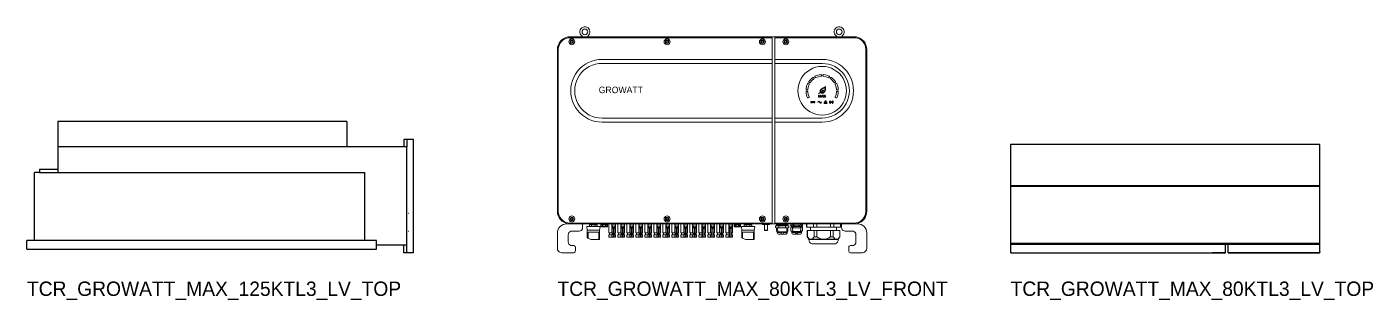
# Model space of a CAD drawing. Header units: millimetres. Extents: x 0 to 17945, y -132 to 1785.
# Drawn here: x 5449 to 9192, y -132 to 628 of the extents above; entities that cross this region are included whole.
import ezdxf

# ---------------------------------------------------------------- set-up
doc = ezdxf.new("R2010")
doc.units = ezdxf.units.MM

# ---------------------------------------------------------------- blocks, each defined once
blk = doc.blocks.new('TCR_GROWATT_MAX_125KTL3_LV_TOP')
at = {"color": 1}
for p, q in [((85.9, 365), (85.9, 232.1)), ((889, 365), (85.9, 365)), ((889, 365), (889, 295)), ((1056.1, 315), (1047.5, 315)), ((1047.5, 315), (1047.5, 295)), ((1056.1, 315), (1056.1, 295)), ((1075, 315), (1056.1, 315)), ((1075, 110), (1075, 315)), ((889, 295), (85.9, 295)), ((1047.5, 295), (889, 295)), ((1056.1, 295), (1047.5, 295)), ((1056.1, 21.9), (1056.1, 295)), ((35.2, 232.1), (35.2, 223.5)), ((35.2, 232.1), (85.9, 232.1)), ((85.9, 232.1), (85.9, 223.5)), ((85.9, 232.1), (86.4, 232.1)), ((21.3, 110), (21.3, 223.5)), ((35.2, 223.5), (21.3, 223.5)), ((35.2, 223.5), (85.9, 223.5)), ((85.9, 223.5), (939.5, 223.5)), ((939.5, 34.1), (939.5, 223.5)), ((21.7, 110), (21.3, 110)), ((21.3, 60), (21.3, 110)), ((1061.3, 110), (1061.7, 110)), ((1075, 60), (1075, 110)), ((21.3, 60), (21.7, 60)), ((21.3, 34.1), (21.3, 60)), ((1061.3, 60), (1061.7, 60)), ((1075, 0), (1075, 60)), ((0, 10), (0, 34.1)), ((21.3, 34.1), (0, 34.1)), ((939.5, 34.1), (21.3, 34.1)), ((971.7, 34.1), (939.5, 34.1)), ((971.2, 21.9), (971.7, 21.9)), ((971.7, 21.9), (971.7, 34.1)), ((971.7, 21.9), (1047.5, 21.9)), ((971.7, 13.4), (971.7, 21.9)), ((1047.5, 0), (1047.5, 21.9)), ((1047.5, 21.9), (1056.1, 21.9)), ((1056.1, 0), (1047.5, 0)), ((1056.1, 0), (1056.1, 21.9)), ((1075, 0), (1056.1, 0)), ((1057.1, 0), (1057.5, 0))]:
    blk.add_line(p, q, dxfattribs=at)
at = {"color": 1, "extrusion": (0, 0, -1)}
blk.add_lwpolyline([(0, 10), (-971.7, 10), (-971.7, 34.1)], dxfattribs=at)
blk = doc.blocks.new('TCR_GROWATT_MAX_80KTL3_LV_FRONT')
at = {"color": 1, "lineweight": 5}
for points in [[(35.1, 600.6), (28.9, 600.1), (23, 598.4), (17.5, 595.9), (12.5, 592.4), (8.3, 588), (4.7, 583), (2.1, 577.5), (0.6, 571.6), (0, 565.5)], [(825, 600.6), (35.1, 600.6)], [(85.1, 603), (87.6, 605.6), (89.5, 608.7), (90.4, 612.3), (90.4, 616), (89.5, 619.5), (87.6, 622.7), (85.1, 625.2), (81.9, 627.1), (78.4, 628), (74.7, 628), (71.2, 627.1), (68.1, 625.2), (65.4, 622.7), (63.6, 619.5), (62.7, 616), (62.7, 612.3), (63.6, 608.7), (65.4, 605.6), (68, 603)], [(69.5, 600.6), (68.1, 602.9)], [(85, 602.9), (83.6, 600.6)], [(792, 603), (794.6, 605.6), (796.4, 608.7), (797.4, 612.3), (797.4, 616), (796.4, 619.5), (794.6, 622.7), (792, 625.2), (788.9, 627.1), (785.3, 628), (781.6, 628), (778.2, 627.1), (775, 625.2), (772.4, 622.7), (770.5, 619.5), (769.6, 616), (769.6, 612.3), (770.5, 608.7), (772.4, 605.6), (775, 603)], [(776.4, 600.6), (775, 602.9)], [(791.9, 602.9), (790.6, 600.6)], [(860, 565.5), (859.5, 571.6), (857.9, 577.5), (855.3, 583), (851.8, 588), (847.5, 592.4), (842.5, 595.9), (837, 598.4), (831.1, 600.1), (825, 600.6)], [(0, 565.5), (0, 115.1)], [(35.1, 598.1), (29.3, 597.6), (23.9, 596.1), (18.7, 593.7), (14.2, 590.5), (10.2, 586.5), (6.9, 581.8), (4.5, 576.7), (3.1, 571.2), (2.5, 565.5)], [(2.5, 565.5), (2.5, 115.1)], [(597, 598.1), (35.1, 598.1)], [(38.6, 589.1), (37.2, 586.6)], [(37.2, 586.6), (38.6, 584.1)], [(41.5, 589.1), (38.6, 589.1)], [(38.6, 584.1), (41.5, 584.1)], [(42.9, 586.6), (41.5, 589.1)], [(41.5, 584.1), (42.9, 586.6)], [(303.5, 589.1), (302.1, 586.6)], [(302.1, 586.6), (303.5, 584.1)], [(306.5, 589.1), (303.5, 589.1)], [(303.5, 584.1), (306.5, 584.1)], [(307.9, 586.6), (306.5, 589.1)], [(306.5, 584.1), (307.9, 586.6)], [(568.6, 589.1), (567.2, 586.6)], [(567.2, 586.6), (568.6, 584.1)], [(571.4, 589.1), (568.6, 589.1)], [(568.6, 584.1), (571.4, 584.1)], [(572.9, 586.6), (571.4, 589.1)], [(571.4, 584.1), (572.9, 586.6)], [(597.5, 597.6), (597.4, 597.9), (597, 598.1)], [(597.5, 83.1), (597.5, 597.6)], [(605.1, 598.1), (604.6, 597.9), (604.5, 597.6)], [(604.5, 83.1), (604.5, 597.6)], [(825, 598.1), (605.1, 598.1)], [(633.6, 589.1), (632.2, 586.6)], [(632.2, 586.6), (633.6, 584.1)], [(636.4, 589.1), (633.6, 589.1)], [(633.6, 584.1), (636.4, 584.1)], [(637.9, 586.6), (636.4, 589.1)], [(636.4, 584.1), (637.9, 586.6)], [(857.6, 565.5), (857, 571.2), (855.5, 576.7), (853.2, 581.8), (849.9, 586.5), (845.9, 590.5), (841.3, 593.7), (836.2, 596.1), (830.7, 597.6), (825, 598.1)], [(857.6, 115.1), (857.6, 565.5)], [(860, 115.1), (860, 565.5)], [(124, 537.7), (114.2, 537.2), (104.6, 535.6), (95.3, 532.8), (86.2, 529), (77.6, 524.4), (69.7, 518.6), (62.4, 512.1), (55.8, 504.9), (50.2, 496.8), (45.4, 488.3), (41.8, 479.3), (39, 469.8), (37.4, 460.3), (36.9, 450.5), (37.4, 440.7), (39, 431), (41.8, 421.6), (45.4, 412.6), (50.2, 404), (55.8, 396.1), (62.4, 388.7), (69.7, 382.2), (77.6, 376.6), (86.2, 371.8), (95.3, 368), (104.6, 365.4), (114.2, 363.8), (124, 363.2)], [(124, 526.6), (114.8, 526), (105.9, 524.4), (97.1, 521.6), (88.6, 517.8), (80.8, 513.1), (73.6, 507.4), (67.1, 500.9), (61.4, 493.7), (56.7, 485.8), (52.9, 477.5), (50.1, 468.7), (48.5, 459.7), (48, 450.5), (48.5, 441.3), (50.1, 432.2), (52.9, 423.5), (56.7, 415.1), (61.4, 407.2), (67.1, 399.9), (73.6, 393.5), (80.8, 387.8), (88.6, 383), (97.1, 379.3), (105.9, 376.5), (114.8, 374.9), (124, 374.4)], [(124, 537.7), (597.5, 537.7)], [(124, 526.6), (597.5, 526.6)], [(736, 537.7), (604.5, 537.7)], [(604.5, 526.4), (736, 526.4)], [(736, 363.2), (745.8, 363.8), (755.5, 365.4), (764.8, 368), (773.8, 371.8), (782.4, 376.6), (790.4, 382.2), (797.6, 388.7), (804.2, 396.1), (809.9, 404), (814.6, 412.6), (818.3, 421.6), (821, 431), (822.7, 440.7), (823.2, 450.5), (822.7, 460.3), (821, 469.8), (818.3, 479.3), (814.6, 488.3), (809.9, 496.8), (804.2, 504.9), (797.6, 512.1), (790.4, 518.6), (782.4, 524.4), (773.8, 529), (764.8, 532.8), (755.5, 535.6), (745.8, 537.2), (736, 537.7)], [(736, 374.6), (745.2, 375.1), (754.1, 376.7), (762.9, 379.5), (771.2, 383.2), (779.1, 388), (786.3, 393.6), (792.7, 400.1), (798.5, 407.4), (803.1, 415.2), (806.9, 423.6), (809.7, 432.3), (811.3, 441.3), (811.8, 450.5), (811.3, 459.7), (809.7, 468.6), (806.9, 477.4), (803.1, 485.7), (798.5, 493.6), (792.7, 500.8), (786.3, 507.2), (779.1, 512.9), (771.2, 517.6), (762.9, 521.4), (754.1, 524.2), (745.2, 525.8), (736, 526.4)], [(699, 476.1), (701.4, 479.3), (704.2, 482.3), (707.3, 485), (710.4, 487.6)], [(710.4, 487.6), (707.3, 485), (704.2, 482.3), (701.4, 479.3), (699, 476.1)], [(712.6, 487.1), (711.6, 487.8), (710.4, 487.6)], [(713.5, 485.5), (712.6, 487.1)], [(716.7, 491.1), (715.9, 490.2), (716, 489)], [(716, 489), (716.9, 487.6)], [(732.4, 495.3), (728.4, 494.8), (724.4, 494), (720.5, 492.8), (716.7, 491.1)], [(716.9, 487.6), (717.8, 486.9), (718.9, 487)], [(732.6, 490.6), (725.6, 489.4), (718.9, 487)], [(734.1, 493.9), (733.5, 495), (732.4, 495.3)], [(732.6, 490.6), (733.6, 491), (734.1, 492.1)], [(734.1, 492.1), (734.1, 493.9)], [(739.7, 495.3), (738.5, 495), (738, 493.9)], [(738, 493.9), (738, 492.1)], [(738, 492.1), (738.4, 491), (739.4, 490.6)], [(753.1, 487), (746.4, 489.4), (739.4, 490.6)], [(745, 494.6), (739.7, 495.3)], [(750.3, 493.2), (745.1, 494.6)], [(755.4, 491.1), (750.4, 493.2)], [(753.1, 487), (754.2, 486.9), (755, 487.6)], [(755, 487.6), (756, 489)], [(756, 489), (756.1, 490.2), (755.4, 491.1)], [(759.4, 487.1), (758.5, 485.5)], [(761.6, 487.6), (760.3, 487.8), (759.4, 487.1)], [(761.6, 487.6), (764.8, 485), (767.8, 482.3), (770.5, 479.3), (773.1, 476.1)], [(773.1, 476.1), (770.5, 479.3), (767.8, 482.3), (764.8, 485), (761.6, 487.6)], [(695.3, 469.7), (693.8, 466), (692.6, 462.1), (691.7, 458.1), (691.2, 454)], [(695.3, 469.7), (693.8, 466), (692.6, 462.1), (691.7, 458.1), (691.2, 454)], [(691.2, 454), (691.6, 452.9), (692.7, 452.4)], [(692.7, 452.4), (694.4, 452.4)], [(694.4, 452.4), (695.4, 452.8), (695.9, 453.8)], [(697.5, 470.5), (696.3, 470.6), (695.3, 469.7)], [(699.6, 467.6), (697.2, 460.9), (695.9, 453.8)], [(699, 469.5), (697.5, 470.5)], [(699, 476.1), (698.8, 474.8), (699.5, 473.9)], [(699.6, 467.6), (699.7, 468.7), (699, 469.5)], [(699.5, 473.9), (700.9, 473)], [(700.9, 473), (702.1, 472.9), (703, 473.4)], [(713.1, 483.5), (707.6, 478.9), (703, 473.4)], [(713.1, 483.5), (713.7, 484.4), (713.5, 485.5)], [(730.4, 445.4), (730.2, 448.3), (730.6, 451.2), (732, 453.7), (734.1, 455.7), (736.6, 457.1), (739.3, 458.3), (741.9, 459.5), (744.3, 461.2)], [(744.1, 459.2), (735.4, 454.8), (733.4, 453.1), (732.2, 451.1), (731.6, 448.6), (731.7, 446.1)], [(731.7, 446.1), (735.3, 448.8), (738.3, 451.9)], [(732.9, 445.3), (735.6, 445.1), (738.2, 445.6), (740.5, 446.9), (742.2, 449), (743.3, 451.3), (743.9, 453.9), (744.1, 459.2)], [(739.5, 451.1), (736.5, 447.8), (732.9, 445.3)], [(745.6, 460.7), (745.5, 455.3), (745.1, 452.5), (744.2, 450), (742.9, 447.5), (741.1, 445.5), (738.6, 444.2), (736, 443.7)], [(738.3, 451.9), (738.7, 452.2), (739.4, 452.1), (739.6, 451.6), (739.5, 451.1)], [(744.3, 461.2), (745.4, 462.2)], [(745.4, 462.2), (745.6, 460.7)], [(758.5, 485.5), (758.4, 484.4), (759, 483.5)], [(769.1, 473.4), (766.9, 476.3), (764.4, 478.9), (761.9, 481.4), (759, 483.5)], [(759, 483.5), (761.9, 481.4), (764.4, 478.9), (766.9, 476.3), (769.1, 473.4)], [(769.1, 473.4), (769.9, 472.9), (771, 473)], [(771, 473), (772.6, 473.9)], [(773.1, 469.5), (772.4, 468.7), (772.5, 467.6)], [(776.1, 453.8), (774.9, 460.9), (772.5, 467.6)], [(772.6, 473.9), (773.3, 474.8), (773.1, 476.1)], [(774.6, 470.5), (773.1, 469.5)], [(776.6, 469.7), (775.7, 470.6), (774.6, 470.5)], [(776.1, 453.8), (776.6, 452.8), (777.6, 452.4)], [(780.8, 454), (780.3, 458.1), (779.5, 462.1), (778.3, 466), (776.6, 469.7)], [(780.8, 454), (780.3, 458.1), (779.5, 462.1), (778.3, 466), (776.6, 469.7)], [(777.6, 452.4), (779.4, 452.4)], [(779.4, 452.4), (780.5, 452.9), (780.8, 454)], [(692.7, 448.4), (691.6, 447.9), (691.2, 446.8)], [(695.3, 431.1), (693.8, 434.9), (692.6, 438.8), (691.7, 442.8), (691.2, 446.8)], [(691.2, 446.8), (691.7, 442.8), (692.6, 438.8), (693.8, 434.9), (695.3, 431.1)], [(694.4, 448.4), (692.7, 448.4)], [(695.9, 447.1), (695.4, 448), (694.4, 448.4)], [(695.3, 431.1), (696.3, 430.4), (697.5, 430.5)], [(695.9, 447.1), (697.2, 440), (699.6, 433.3)], [(697.5, 430.5), (699, 431.3)], [(699, 431.3), (699.7, 432.2), (699.6, 433.3)], [(704.4, 420.8), (704.4, 419.6)], [(704.4, 417.9), (704.4, 416.8)], [(715.7, 420.9), (704.6, 420.9)], [(704.6, 419.5), (715.7, 419.5)], [(707, 418.1), (704.6, 418.1)], [(704.6, 416.6), (707, 416.6)], [(707.2, 416.8), (707.2, 417.9)], [(708.8, 417.9), (708.8, 416.8)], [(711.3, 418.1), (709, 418.1)], [(709, 416.6), (711.3, 416.6)], [(711.5, 416.8), (711.5, 417.9)], [(713.2, 417.9), (713.2, 416.8)], [(715.7, 418.1), (713.4, 418.1)], [(713.4, 416.6), (715.7, 416.6)], [(715.9, 419.6), (715.9, 420.8)], [(715.9, 416.8), (715.9, 417.9)], [(723.7, 418.9), (724.9, 420.3), (725.6, 420.8), (726.4, 421.2), (727.3, 421), (728, 420.5), (729.3, 419.1)], [(724.3, 418.1), (724, 418), (723.7, 418.2), (723.7, 418.9)], [(728.9, 418.4), (727.9, 419.7), (727.3, 420.2), (726.5, 420.3), (725.2, 419.4), (724.3, 418.1)], [(727.2, 438.1), (726.3, 438.1)], [(726.3, 438.1), (726.3, 433.1)], [(726.3, 433.1), (726.9, 433.1)], [(727.4, 442.4), (726.8, 442.4), (726.4, 442.8), (726.4, 443.4), (726.8, 443.8)], [(726.9, 443.8), (730.4, 445.4)], [(726.9, 433.1), (726.9, 437.3)], [(726.9, 437.3), (729, 433.1)], [(729.4, 433.8), (727.2, 438.1)], [(731.2, 444.3), (727.4, 442.4)], [(729.6, 417.4), (728.9, 418.4)], [(729, 433.1), (729.7, 433.1)], [(729.3, 419.1), (730.2, 417.8), (730.7, 417.2), (731.5, 416.9), (732.2, 417.2), (732.8, 417.8), (733.6, 419.1)], [(731.4, 438.1), (729.4, 433.8)], [(734.3, 418.5), (733.4, 417.2), (732.2, 416.1), (731.4, 415.9), (730.7, 416.2), (729.6, 417.4)], [(729.7, 433.1), (731.7, 437.3)], [(736, 443.7), (733.5, 443.7), (731.2, 444.3)], [(732.3, 438.1), (731.4, 438.1)], [(731.7, 437.3), (731.6, 433.1)], [(731.6, 433.1), (732.3, 433.1)], [(732.3, 433.1), (732.3, 438.1)], [(735.9, 438.1), (733.2, 433.1)], [(733.2, 433.1), (734.1, 433.1)], [(733.6, 419.1), (734, 419.3), (734.3, 419.1), (734.3, 418.5)], [(734.1, 433.1), (734.7, 434.3)], [(734.7, 434.3), (737.7, 434.3)], [(735, 434.8), (736.2, 437.3)], [(737.4, 434.8), (735, 434.8)], [(736.6, 438.1), (735.9, 438.1)], [(736.2, 437.3), (737.4, 434.8)], [(739.2, 433.1), (736.6, 438.1)], [(737.7, 434.3), (738.3, 433.1)], [(738.3, 433.1), (739.2, 433.1)], [(742.2, 435.7), (739.7, 433.1)], [(739.7, 433.1), (740.6, 433.1)], [(741, 438.1), (740, 438.1)], [(740, 438.1), (742.2, 435.7)], [(740.6, 433.1), (742.7, 435.2)], [(742.7, 436.1), (741, 438.1)], [(743.5, 414.8), (742.6, 415), (741.9, 415.7), (741.6, 416.7), (741.9, 417.6)], [(744.1, 421.4), (741.9, 417.6)], [(742.6, 417.2), (744.9, 421)], [(742.6, 417.2), (742.6, 416.1), (743.5, 415.6)], [(744.4, 438.1), (742.7, 436.1)], [(742.7, 435.2), (744.8, 433.1)], [(743.1, 435.7), (745.4, 438.1)], [(745.8, 433.1), (743.1, 435.7)], [(743.5, 415.6), (747.9, 415.6)], [(743.5, 414.8), (747.9, 414.7)], [(744.1, 421.4), (744.6, 422), (745.3, 422.4), (746, 422.4), (746.7, 422.2)], [(745.4, 438.1), (744.4, 438.1)], [(744.8, 433.1), (745.8, 433.1)], [(746.6, 421), (745.7, 421.5), (745.2, 421.4), (744.9, 421)], [(745.7, 420.3), (745.4, 420.1), (745.2, 419.8)], [(745.2, 419.8), (745.2, 418.5)], [(745.5, 418.2), (745.2, 418.5)], [(745.2, 417.3), (745.2, 416.7)], [(745.5, 418.2), (746, 418.2)], [(746, 417.5), (745.5, 417.5)], [(745.5, 416.4), (746, 416.4)], [(746.3, 419.8), (746.1, 420.1), (745.8, 420.3)], [(746.3, 418.5), (746, 418.2)], [(746.3, 418.5), (746.3, 419.8)], [(746.3, 416.7), (746.3, 417.3)], [(746.6, 421), (748.8, 417.2)], [(746.7, 422.2), (747.3, 421.4)], [(749.5, 417.6), (747.3, 421.4)], [(749.5, 417.6), (749.9, 416.7), (749.5, 415.7), (748.8, 415), (747.9, 414.7)], [(747.9, 415.6), (748.4, 415.7)], [(748.4, 415.7), (748.9, 416.3), (748.8, 417.2)], [(757.5, 415.2), (756.6, 416.9), (756.3, 418.6), (756.6, 420.3), (757.5, 421.9)], [(758.1, 421.3), (757.4, 420), (757.2, 418.6), (757.4, 417.2), (758.1, 415.8)], [(758.1, 421.3), (758.2, 421.6), (758.1, 422), (757.8, 422.1), (757.5, 421.9)], [(757.5, 415.2), (757.8, 415.1), (758.1, 415.2), (758.2, 415.5), (758.1, 415.8)], [(759.1, 416.7), (758.7, 417.6), (758.5, 418.6), (758.7, 419.6), (759.1, 420.5)], [(759.1, 420.5), (759.8, 420.5), (759.8, 419.9)], [(759.8, 417.3), (759.8, 416.6), (759.1, 416.7)], [(759.8, 419.9), (759.4, 418.6), (759.8, 417.3)], [(761.2, 417.5), (760.5, 418), (760.4, 418.8), (760.9, 419.4), (761.6, 419.7)], [(761.2, 417.5), (761.6, 417.5)], [(761.6, 419.7), (762.3, 419.4), (762.7, 418.8), (762.5, 418), (761.9, 417.5)], [(761.6, 417.5), (761.9, 417.5)], [(763.2, 419.9), (763.3, 420.5), (763.9, 420.5)], [(763.2, 417.3), (763.7, 418.6), (763.2, 419.9)], [(763.9, 416.7), (763.3, 416.6), (763.2, 417.3)], [(763.9, 420.5), (764.4, 419.6), (764.6, 418.6), (764.4, 417.6), (763.9, 416.7)], [(765.6, 421.9), (765.3, 422.1), (765, 422), (764.8, 421.6), (764.9, 421.3)], [(764.9, 415.8), (764.8, 415.5), (765, 415.2), (765.3, 415.1), (765.6, 415.2)], [(764.9, 415.8), (765.6, 417.2), (765.8, 418.6), (765.6, 420), (764.9, 421.3)], [(765.6, 421.9), (766.5, 420.3), (766.8, 418.6), (766.5, 416.9), (765.6, 415.2)], [(772.5, 433.3), (772.4, 432.2), (773.1, 431.3)], [(772.5, 433.3), (774.9, 440), (776.1, 447.1)], [(773.1, 431.3), (774.6, 430.5)], [(774.6, 430.5), (775.7, 430.4), (776.6, 431.1)], [(777.6, 448.4), (776.6, 448), (776.1, 447.1)], [(780.8, 446.8), (780.3, 442.8), (779.5, 438.8), (778.3, 434.9), (776.6, 431.1)], [(776.6, 431.1), (778.3, 434.9), (779.5, 438.8), (780.3, 442.8), (780.8, 446.8)], [(779.4, 448.4), (777.6, 448.4)], [(780.8, 446.8), (780.5, 447.9), (779.4, 448.4)], [(124, 374.4), (597.5, 374.4)], [(604.5, 374.6), (736, 374.6)], [(124, 363.2), (597.5, 363.2)], [(604.5, 363.2), (736, 363.2)], [(0, 115.1), (0.6, 109), (2.1, 103.1), (4.7, 97.6), (8.3, 92.6), (12.5, 88.3), (17.5, 84.8), (23, 82.2), (28.9, 80.7), (35.1, 80.1)], [(2.5, 115.1), (3.1, 109.5), (4.5, 104), (6.9, 98.8), (10.2, 94.3), (14.2, 90.3), (18.7, 87), (23.9, 84.6), (29.3, 83.1), (35.1, 82.6)], [(825, 80.1), (831.1, 80.7), (837, 82.2), (842.5, 84.8), (847.5, 88.3), (851.8, 92.6), (855.3, 97.6), (857.9, 103.1), (859.5, 109), (860, 115.1)], [(825, 82.6), (830.7, 83.1), (836.2, 84.6), (841.3, 87), (845.9, 90.3), (849.9, 94.3), (853.2, 98.8), (855.5, 104), (857, 109.5), (857.6, 115.1)], [(25.1, 80.1), (20.2, 79.7), (15.5, 78.3), (11.1, 75.9), (7.3, 72.8), (4.3, 69), (1.9, 64.7), (0.5, 60), (0, 55.1)], [(835, 80.1), (25.1, 80.1)], [(35.1, 82.6), (597, 82.6)], [(38.6, 96.6), (37.2, 94.2)], [(37.2, 94.2), (38.6, 91.6)], [(41.5, 96.6), (38.6, 96.6)], [(38.6, 91.6), (41.5, 91.6)], [(42.9, 94.2), (41.5, 96.6)], [(41.5, 91.6), (42.9, 94.2)], [(70, 70.1), (70, 80.1)], [(89.5, 72.9), (89.5, 78.1)], [(89.5, 78.1), (110.6, 78.1)], [(92, 80.1), (92, 78.1)], [(94.8, 80.1), (94.8, 78.1)], [(94.8, 72.9), (94.8, 78.1)], [(105.3, 72.9), (105.3, 78.1)], [(105.4, 80.1), (105.4, 78.1)], [(108, 80.1), (108, 78.1)], [(110.6, 72.9), (110.6, 78.1)], [(121.1, 73.2), (121.1, 80.1)], [(121.6, 78.2), (121.6, 74.1)], [(125, 78.2), (121.6, 78.2)], [(122, 78.2), (122, 74.1)], [(125, 74.1), (125, 78.2)], [(125.5, 73.2), (125.5, 80.1)], [(126.6, 78.2), (126.6, 74.1)], [(133.6, 78.2), (126.6, 78.2)], [(133.6, 74.1), (133.6, 78.2)], [(134.5, 73.2), (134.5, 80.1)], [(135, 78.2), (135, 74.1)], [(138.6, 78.2), (135, 78.2)], [(138.1, 74.1), (138.1, 78.2)], [(138.6, 74.1), (138.6, 78.2)], [(139, 73.2), (139, 80.1)], [(143.2, 80.1), (143.2, 79.1)], [(143.3, 78.8), (143.2, 79.1)], [(143.3, 79.1), (143.3, 55)], [(151, 79.1), (151, 55)], [(161.9, 79.1), (151, 79.1)], [(151, 79.1), (153, 73.8)], [(159.8, 73.8), (160.3, 75)], [(160.3, 75.1), (161.9, 79.1)], [(161.8, 78.8), (161.8, 55)], [(161.9, 80.1), (161.9, 79.1)], [(168.1, 80.1), (168.1, 79.1)], [(168.2, 78.8), (168.1, 79.1)], [(168.2, 79.1), (168.2, 55)], [(176.1, 79.1), (176.1, 55)], [(187, 79.1), (176.1, 79.1)], [(176.1, 79.1), (178, 73.8)], [(184.8, 73.8), (185.3, 75)], [(185.3, 75.1), (187, 79.1)], [(186.8, 78.8), (186.8, 55)], [(187, 80.1), (187, 79.1)], [(193.1, 80.1), (193.1, 79.1)], [(193.3, 78.8), (193.1, 79.1)], [(193.3, 79.1), (193.3, 55)], [(201, 79.1), (201, 55)], [(211.9, 79.1), (201, 79.1)], [(201, 79.1), (203, 73.8)], [(209.8, 73.8), (210.3, 75)], [(210.3, 75.1), (211.9, 79.1)], [(211.8, 78.8), (211.8, 55)], [(211.9, 80.1), (211.9, 79.1)], [(218.2, 80.1), (218.2, 79.1)], [(218.3, 78.8), (218.2, 79.1)], [(218.3, 79.1), (218.3, 55)], [(226, 79.1), (226, 55)], [(236.9, 79.1), (226, 79.1)], [(226, 79.1), (228, 73.8)], [(234.8, 73.8), (235.3, 75)], [(235.3, 75.1), (236.9, 79.1)], [(236.8, 78.8), (236.8, 55)], [(236.9, 80.1), (236.9, 79.1)], [(243.1, 80.1), (243.1, 79.1)], [(243.2, 78.8), (243.1, 79.1)], [(243.2, 79.1), (243.2, 55)], [(251.1, 79.1), (251.1, 55)], [(262, 79.1), (251.1, 79.1)], [(251.1, 79.1), (253, 73.8)], [(259.8, 73.8), (260.3, 75)], [(260.3, 75.1), (262, 79.1)], [(261.8, 78.8), (261.8, 55)], [(262, 80.1), (262, 79.1)], [(268.1, 80.1), (268.1, 79.1)], [(268.3, 78.8), (268.1, 79.1)], [(268.3, 79.1), (268.3, 55)], [(276, 79.1), (276, 55)], [(286.9, 79.1), (276, 79.1)], [(276, 79.1), (278.1, 73.8)], [(284.8, 73.8), (285.3, 75)], [(285.3, 75.1), (286.9, 79.1)], [(286.8, 78.8), (286.8, 55)], [(286.9, 80.1), (286.9, 79.1)], [(293.2, 80.1), (293.2, 79.1)], [(293.3, 78.8), (293.2, 79.1)], [(293.3, 79.1), (293.3, 55)], [(301, 79.1), (301, 55)], [(311.9, 79.1), (301, 79.1)], [(301, 79.1), (303, 73.8)], [(303.5, 96.6), (302.1, 94.2)], [(302.1, 94.2), (303.5, 91.6)], [(306.5, 96.6), (303.5, 96.6)], [(303.5, 91.6), (306.5, 91.6)], [(307.9, 94.2), (306.5, 96.6)], [(306.5, 91.6), (307.9, 94.2)], [(309.8, 73.8), (310.3, 75)], [(310.3, 75.1), (311.9, 79.1)], [(311.8, 78.8), (311.8, 55)], [(311.9, 80.1), (311.9, 79.1)], [(318.1, 80.1), (318.1, 79.1)], [(318.2, 78.8), (318.1, 79.1)], [(318.2, 79.1), (318.2, 55)], [(337, 79.1), (326.1, 79.1)], [(326.1, 79.1), (326.1, 55)], [(326.1, 79.1), (328, 73.8)], [(334.8, 73.8), (335.3, 75)], [(335.3, 75.1), (337, 79.1)], [(336.8, 78.8), (336.8, 55)], [(337, 80.1), (337, 79.1)], [(343.1, 80.1), (343.1, 79.1)], [(343.3, 78.8), (343.1, 79.1)], [(343.3, 79.1), (343.3, 55)], [(361.9, 79.1), (351, 79.1)], [(351, 79.1), (351, 55)], [(351, 79.1), (353.1, 73.8)], [(359.8, 73.8), (360.3, 75)], [(360.3, 75.1), (361.9, 79.1)], [(361.8, 78.8), (361.8, 55)], [(361.9, 80.1), (361.9, 79.1)], [(368.1, 80.1), (368.1, 79.1)], [(368.3, 78.8), (368.1, 79.1)], [(368.3, 79.1), (368.3, 55)], [(386.9, 79.1), (376, 79.1)], [(376, 79.1), (376, 55)], [(376, 79.1), (378, 73.8)], [(384.8, 73.8), (385.3, 75)], [(385.3, 75.1), (386.9, 79.1)], [(386.8, 78.8), (386.8, 55)], [(386.9, 80.1), (386.9, 79.1)], [(393.1, 80.1), (393.1, 79.1)], [(393.2, 78.8), (393.1, 79.1)], [(393.2, 79.1), (393.2, 55)], [(412, 79.1), (401.1, 79.1)], [(401.1, 79.1), (401.1, 55)], [(401.1, 79.1), (403, 73.8)], [(409.8, 73.8), (410.3, 75)], [(410.3, 75.1), (412, 79.1)], [(411.8, 78.8), (411.8, 55)], [(412, 80.1), (412, 79.1)], [(418.1, 80.1), (418.1, 79.1)], [(418.3, 78.8), (418.1, 79.1)], [(418.3, 79.1), (418.3, 55)], [(436.9, 79.1), (426, 79.1)], [(426, 79.1), (426, 55)], [(426, 79.1), (428.1, 73.8)], [(434.8, 73.8), (435.3, 75)], [(435.3, 75.1), (436.9, 79.1)], [(436.8, 78.8), (436.8, 55)], [(436.9, 80.1), (436.9, 79.1)], [(443.1, 80.1), (443.1, 79.1)], [(443.2, 78.8), (443.1, 79.1)], [(443.2, 79.1), (443.2, 55)], [(461.9, 79.1), (451, 79.1)], [(451, 79.1), (451, 55)], [(451, 79.1), (453, 73.8)], [(459.9, 73.8), (460.3, 75)], [(460.4, 75.1), (461.9, 79.1)], [(461.8, 78.8), (461.8, 55)], [(461.9, 80.1), (461.9, 79.1)], [(468.1, 80.1), (468.1, 79.1)], [(468.2, 78.8), (468.1, 79.1)], [(468.2, 79.1), (468.2, 55)], [(487, 79.1), (476.1, 79.1)], [(476.1, 79.1), (476.1, 55)], [(476.1, 79.1), (478, 73.8)], [(484.8, 73.8), (485.3, 75)], [(485.3, 75.1), (487, 79.1)], [(486.8, 78.8), (486.8, 55)], [(487, 80.1), (487, 79.1)], [(491, 73.2), (491, 80.1)], [(495, 78.2), (491.5, 78.2)], [(491.5, 78.2), (491.5, 74.1)], [(492, 78.2), (492, 74.1)], [(495, 74.1), (495, 78.2)], [(495.5, 73.2), (495.5, 80.1)], [(503.6, 78.2), (496.5, 78.2)], [(496.5, 78.2), (496.5, 74.1)], [(503.6, 74.1), (503.6, 78.2)], [(504.5, 73.2), (504.5, 80.1)], [(508.6, 78.2), (505, 78.2)], [(505, 78.2), (505, 74.1)], [(508.1, 74.1), (508.1, 78.2)], [(508.6, 74.1), (508.6, 78.2)], [(509.1, 73.2), (509.1, 80.1)], [(519.5, 72.9), (519.5, 78.1)], [(519.5, 78.1), (540.6, 78.1)], [(522, 80.1), (522, 78.1)], [(524.8, 80.1), (524.8, 78.1)], [(524.8, 72.9), (524.8, 78.1)], [(535.3, 72.9), (535.3, 78.1)], [(535.4, 80.1), (535.4, 78.1)], [(538, 80.1), (538, 78.1)], [(540.6, 72.9), (540.6, 78.1)], [(568.6, 96.6), (567.2, 94.2)], [(567.2, 94.2), (568.6, 91.6)], [(571.4, 96.6), (568.6, 96.6)], [(568.6, 91.6), (571.4, 91.6)], [(570, 80.1), (570, 78.2)], [(590, 78.2), (570, 78.2)], [(572.9, 94.2), (571.4, 96.6)], [(571.4, 91.6), (572.9, 94.2)], [(576, 78.2), (576, 63.1)], [(580, 78.2), (580, 80.1)], [(584.1, 78.2), (584.1, 63.1)], [(590, 80.1), (590, 78.2)], [(597, 82.6), (597.4, 82.7), (597.5, 83.1)], [(597, 82.6), (597, 80.1)], [(604.5, 83.1), (604.6, 82.7), (605.1, 82.6)], [(605.1, 82.6), (825, 82.6)], [(605.1, 82.6), (605.1, 80.1)], [(609.1, 75.3), (606.7, 74.5)], [(611.3, 75.3), (608.9, 75.1), (606.7, 74.5)], [(609, 75.3), (609, 80.1)], [(640.8, 75.3), (609.1, 75.3)], [(609.2, 75.3), (609.2, 80.1)], [(615.9, 74.5), (613.6, 75.1), (611.3, 75.3)], [(612.2, 80.1), (612.2, 77.3)], [(612.2, 77.3), (637.9, 77.3)], [(612.5, 75.4), (637.6, 75.4)], [(625, 75.3), (620.4, 75.1), (615.9, 74.5)], [(625, 80.1), (625, 77.3)], [(634.2, 74.5), (629.6, 75.1), (625, 75.3)], [(633.6, 96.6), (632.2, 94.2)], [(632.2, 94.2), (633.6, 91.6)], [(636.4, 96.6), (633.6, 96.6)], [(633.6, 91.6), (636.4, 91.6)], [(638.8, 75.3), (636.4, 75.1), (634.2, 74.5)], [(637.9, 94.2), (636.4, 96.6)], [(636.4, 91.6), (637.9, 94.2)], [(637.9, 80.1), (637.9, 77.3)], [(643.3, 74.5), (641, 75.1), (638.8, 75.3)], [(640.8, 75.3), (640.8, 80.1)], [(640.8, 75.3), (643.3, 74.5)], [(641, 75.3), (641, 80.1)], [(649, 74.1), (649, 80.1)], [(649.3, 74.1), (649.3, 80.1)], [(650.4, 77.2), (679.6, 77.2)], [(650.4, 74.9), (650.4, 77.2)], [(652, 73.3), (650.4, 74.9)], [(650.4, 74.9), (652.6, 73.3)], [(654.9, 77.2), (654.9, 80.1)], [(655.5, 73.3), (657.7, 74.9)], [(656.1, 80.1), (656.1, 77.2)], [(657.7, 74.9), (657.7, 77.2)], [(657.7, 74.9), (659.9, 73.9), (662.2, 73.3)], [(667.8, 73.3), (670.2, 73.9), (672.3, 74.9)], [(672.3, 74.9), (672.3, 77.2)], [(672.3, 74.9), (674.6, 73.3)], [(675.4, 80.1), (675.4, 77.2)], [(677.4, 73.3), (679.6, 74.9)], [(678, 73.3), (679.6, 74.9)], [(679.6, 74.9), (679.6, 77.2)], [(680.8, 74.1), (680.8, 80.1)], [(681, 74.1), (681, 80.1)], [(692.8, 71.5), (692.8, 80.1)], [(693.1, 80.1), (693.1, 71.5)], [(711.9, 80.1), (711.9, 71.5)], [(721.1, 80.1), (721.1, 71.5)], [(758.9, 80.1), (758.9, 71.5)], [(768.1, 80.1), (768.1, 71.5)], [(786.9, 80.1), (786.9, 71.5)], [(787.2, 71.5), (787.2, 80.1)], [(790, 80.1), (790, 70.1)], [(860, 55.1), (859.5, 60), (858.1, 64.7), (855.8, 69), (852.7, 72.8), (848.9, 75.9), (844.6, 78.3), (839.9, 79.7), (835, 80.1)], [(0, 55.1), (0, 12)], [(40, 60.1), (37, 59.6), (34.1, 58.2), (32, 55.9), (30.6, 53.2), (30.1, 50.1)], [(30.1, 30.1), (30.1, 50.1)], [(60, 60.1), (40, 60.1)], [(60, 60.1), (63.1, 60.6), (65.9, 62.1), (68.2, 64.2), (69.6, 67), (70, 70.1)], [(82.1, 72.9), (81.7, 72.7), (81.6, 72.2)], [(82.7, 63.3), (81.6, 72.2)], [(118, 72.9), (82.1, 72.9)], [(82.7, 63.3), (82.8, 41.6)], [(82.7, 63.3), (82.9, 63), (83.2, 62.8)], [(82.8, 41.6), (83.3, 41.3)], [(116.9, 62.8), (83.2, 62.8)], [(83.3, 41.3), (84.5, 40.8)], [(85, 40.8), (84.5, 40.8)], [(85, 40.8), (85, 57.3)], [(85, 40.8), (92.9, 36.8)], [(114.9, 57.3), (85.1, 57.3)], [(115, 57.3), (115, 36.8)], [(116.9, 62.8), (117.2, 63), (117.4, 63.3)], [(117.3, 36.8), (117.4, 63.3)], [(117.4, 63.3), (118.5, 72.2)], [(118.5, 72.2), (118.3, 72.7), (118, 72.9)], [(121.1, 73.2), (122.1, 72.1)], [(122.4, 72.1), (121.1, 73.2)], [(121.6, 74.1), (125, 74.1)], [(138.1, 72.1), (122.1, 72.1)], [(125.5, 73.2), (124.2, 72.1)], [(128.2, 72.1), (125.5, 73.2)], [(126.6, 74.1), (133.6, 74.1)], [(134.5, 73.2), (131.9, 72.1)], [(135.9, 72.1), (134.5, 73.2)], [(135, 74.1), (138.6, 74.1)], [(139, 73.2), (137.7, 72.1)], [(139, 73.2), (138.1, 72.1)], [(152.5, 55), (143.3, 55)], [(143.3, 50), (143.3, 43.2)], [(152.5, 50), (143.3, 50)], [(161.8, 43.2), (143.3, 43.2)], [(144.8, 55), (144.8, 50)], [(151, 50), (151, 43.2)], [(152.5, 55), (152.5, 50)], [(153, 70.2), (153, 73.8)], [(159.8, 73.8), (153, 73.8)], [(159.8, 70.2), (153, 70.2)], [(153, 70.2), (154.7, 67.9)], [(154.7, 67.9), (154.7, 43.2)], [(154.7, 67.9), (158.1, 67.9)], [(158.1, 67.9), (159.8, 70.2)], [(158.1, 67.9), (158.1, 43.2)], [(159.8, 70.2), (159.8, 73.8)], [(160.3, 50), (160.3, 55)], [(161.8, 55), (160.3, 55)], [(161.8, 50), (160.3, 50)], [(161.8, 50), (161.8, 43.2)], [(177.5, 55), (168.2, 55)], [(168.2, 50), (168.2, 43.2)], [(177.5, 50), (168.2, 50)], [(186.8, 43.2), (168.2, 43.2)], [(169.8, 55), (169.8, 50)], [(176.1, 50), (176.1, 43.2)], [(177.5, 55), (177.5, 50)], [(178, 70.2), (178, 73.8)], [(184.8, 73.8), (178, 73.8)], [(184.8, 70.2), (178, 70.2)], [(178, 70.2), (179.7, 67.9)], [(179.7, 67.9), (179.7, 43.2)], [(179.7, 67.9), (183.1, 67.9)], [(183.1, 67.9), (184.8, 70.2)], [(183.1, 67.9), (183.1, 43.2)], [(184.8, 70.2), (184.8, 73.8)], [(185.3, 50), (185.3, 55)], [(186.8, 55), (185.3, 55)], [(186.8, 50), (185.3, 50)], [(186.8, 50), (186.8, 43.2)], [(193.3, 55), (202.6, 55)], [(193.3, 50), (193.3, 43.2)], [(193.3, 50), (202.6, 50)], [(193.3, 43.2), (211.8, 43.2)], [(194.7, 55), (194.7, 50)], [(201, 50), (201, 43.2)], [(202.6, 55), (202.6, 50)], [(203, 70.2), (203, 73.8)], [(209.8, 73.8), (203, 73.8)], [(209.8, 70.2), (203, 70.2)], [(203, 70.2), (204.7, 67.9)], [(204.7, 67.9), (204.7, 43.2)], [(204.7, 67.9), (208.1, 67.9)], [(208.1, 67.9), (209.8, 70.2)], [(208.1, 67.9), (208.1, 43.2)], [(209.8, 70.2), (209.8, 73.8)], [(210.3, 50), (210.3, 55)], [(211.8, 55), (210.3, 55)], [(211.8, 50), (210.3, 50)], [(211.8, 50), (211.8, 43.2)], [(218.3, 55), (227.5, 55)], [(218.3, 50), (218.3, 43.2)], [(218.3, 50), (227.5, 50)], [(218.3, 43.2), (236.8, 43.2)], [(219.8, 55), (219.8, 50)], [(226, 50), (226, 43.2)], [(227.5, 55), (227.5, 50)], [(228, 70.2), (228, 73.8)], [(234.8, 73.8), (228, 73.8)], [(234.8, 70.2), (228, 70.2)], [(228, 70.2), (229.7, 67.9)], [(229.7, 67.9), (229.7, 43.2)], [(229.7, 67.9), (233.1, 67.9)], [(233.1, 67.9), (234.8, 70.2)], [(233.1, 67.9), (233.1, 43.2)], [(234.8, 70.2), (234.8, 73.8)], [(235.3, 50), (235.3, 55)], [(236.8, 55), (235.3, 55)], [(236.8, 50), (235.3, 50)], [(236.8, 50), (236.8, 43.2)], [(243.2, 55), (252.5, 55)], [(243.2, 50), (243.2, 43.2)], [(243.2, 50), (252.5, 50)], [(243.2, 43.2), (261.8, 43.2)], [(244.8, 55), (244.8, 50)], [(251.1, 50), (251.1, 43.2)], [(252.5, 55), (252.5, 50)], [(253, 70.2), (253, 73.8)], [(259.8, 73.8), (253, 73.8)], [(259.8, 70.2), (253, 70.2)], [(253, 70.2), (254.7, 67.9)], [(254.7, 67.9), (254.7, 43.2)], [(254.7, 67.9), (258.1, 67.9)], [(258.1, 67.9), (259.8, 70.2)], [(258.1, 67.9), (258.1, 43.2)], [(259.8, 70.2), (259.8, 73.8)], [(260.3, 50), (260.3, 55)], [(261.8, 55), (260.3, 55)], [(261.8, 50), (260.3, 50)], [(261.8, 50), (261.8, 43.2)], [(268.3, 55), (277.6, 55)], [(268.3, 50), (268.3, 43.2)], [(268.3, 50), (277.6, 50)], [(268.3, 43.2), (286.8, 43.2)], [(269.7, 55), (269.7, 50)], [(276, 50), (276, 43.2)], [(277.6, 55), (277.6, 50)], [(278.1, 70.2), (278.1, 73.8)], [(284.8, 73.8), (278.1, 73.8)], [(284.8, 70.2), (278.1, 70.2)], [(278.1, 70.2), (279.7, 67.9)], [(279.7, 67.9), (279.7, 43.2)], [(279.7, 67.9), (283.1, 67.9)], [(283.1, 67.9), (284.8, 70.2)], [(283.1, 67.9), (283.1, 43.2)], [(284.8, 70.2), (284.8, 73.8)], [(285.3, 50), (285.3, 55)], [(286.8, 55), (285.3, 55)], [(286.8, 50), (285.3, 50)], [(286.8, 50), (286.8, 43.2)], [(293.3, 55), (302.5, 55)], [(293.3, 50), (293.3, 43.2)], [(293.3, 50), (302.5, 50)], [(293.3, 43.2), (311.8, 43.2)], [(294.8, 55), (294.8, 50)], [(301, 50), (301, 43.2)], [(302.5, 55), (302.5, 50)], [(309.8, 73.8), (303, 73.8)], [(303, 70.2), (303, 73.8)], [(309.8, 70.2), (303, 70.2)], [(303, 70.2), (304.8, 67.9)], [(304.8, 67.9), (308.1, 67.9)], [(304.8, 67.9), (304.8, 43.2)], [(308.1, 67.9), (309.8, 70.2)], [(308.1, 67.9), (308.1, 43.2)], [(309.8, 70.2), (309.8, 73.8)], [(311.8, 55), (310.3, 55)], [(310.3, 50), (310.3, 55)], [(311.8, 50), (310.3, 50)], [(311.8, 50), (311.8, 43.2)], [(318.2, 55), (327.5, 55)], [(318.2, 50), (327.5, 50)], [(318.2, 50), (318.2, 43.2)], [(318.2, 43.2), (336.8, 43.2)], [(319.7, 55), (319.7, 50)], [(326.1, 50), (326.1, 43.2)], [(327.5, 55), (327.5, 50)], [(334.8, 73.8), (328, 73.8)], [(328, 70.2), (328, 73.8)], [(334.8, 70.2), (328, 70.2)], [(328, 70.2), (329.7, 67.9)], [(329.7, 67.9), (333.1, 67.9)], [(329.7, 67.9), (329.7, 43.2)], [(333.1, 67.9), (334.8, 70.2)], [(333.1, 67.9), (333.1, 43.2)], [(334.8, 70.2), (334.8, 73.8)], [(336.8, 55), (335.3, 55)], [(335.3, 50), (335.3, 55)], [(336.8, 50), (335.3, 50)], [(336.8, 50), (336.8, 43.2)], [(343.3, 55), (352.6, 55)], [(343.3, 50), (352.6, 50)], [(343.3, 50), (343.3, 43.2)], [(343.3, 43.2), (361.8, 43.2)], [(344.7, 55), (344.7, 50)], [(351, 50), (351, 43.2)], [(352.6, 55), (352.6, 50)], [(359.8, 73.8), (353.1, 73.8)], [(353.1, 70.2), (353.1, 73.8)], [(359.8, 70.2), (353.1, 70.2)], [(353.1, 70.2), (354.7, 67.9)], [(354.7, 67.9), (358.1, 67.9)], [(354.7, 67.9), (354.7, 43.2)], [(358.1, 67.9), (359.8, 70.2)], [(358.1, 67.9), (358.1, 43.2)], [(359.8, 70.2), (359.8, 73.8)], [(361.8, 55), (360.3, 55)], [(360.3, 50), (360.3, 55)], [(361.8, 50), (360.3, 50)], [(361.8, 50), (361.8, 43.2)], [(368.3, 55), (377.5, 55)], [(368.3, 50), (377.5, 50)], [(368.3, 50), (368.3, 43.2)], [(368.3, 43.2), (386.8, 43.2)], [(369.8, 55), (369.8, 50)], [(376, 50), (376, 43.2)], [(377.5, 55), (377.5, 50)], [(384.8, 73.8), (378, 73.8)], [(378, 70.2), (378, 73.8)], [(384.8, 70.2), (378, 70.2)], [(378, 70.2), (379.8, 67.9)], [(379.8, 67.9), (383.1, 67.9)], [(379.8, 67.9), (379.8, 43.2)], [(383.1, 67.9), (384.8, 70.2)], [(383.1, 67.9), (383.1, 43.2)], [(384.8, 70.2), (384.8, 73.8)], [(386.8, 55), (385.3, 55)], [(385.3, 50), (385.3, 55)], [(386.8, 50), (385.3, 50)], [(386.8, 50), (386.8, 43.2)], [(393.2, 55), (402.5, 55)], [(393.2, 50), (402.5, 50)], [(393.2, 50), (393.2, 43.2)], [(393.2, 43.2), (411.8, 43.2)], [(394.7, 55), (394.7, 50)], [(401.1, 50), (401.1, 43.2)], [(402.5, 55), (402.5, 50)], [(409.8, 73.8), (403, 73.8)], [(403, 70.2), (403, 73.8)], [(409.8, 70.2), (403, 70.2)], [(403, 70.2), (404.7, 67.9)], [(404.7, 67.9), (408.1, 67.9)], [(404.7, 67.9), (404.7, 43.2)], [(408.1, 67.9), (409.8, 70.2)], [(408.1, 67.9), (408.1, 43.2)], [(409.8, 70.2), (409.8, 73.8)], [(411.8, 55), (410.3, 55)], [(410.3, 50), (410.3, 55)], [(411.8, 50), (410.3, 50)], [(411.8, 50), (411.8, 43.2)], [(418.3, 55), (427.6, 55)], [(418.3, 50), (427.6, 50)], [(418.3, 50), (418.3, 43.2)], [(418.3, 43.2), (436.8, 43.2)], [(419.7, 55), (419.7, 50)], [(426, 50), (426, 43.2)], [(427.6, 55), (427.6, 50)], [(434.8, 73.8), (428.1, 73.8)], [(428.1, 70.2), (428.1, 73.8)], [(434.8, 70.2), (428.1, 70.2)], [(428.1, 70.2), (429.7, 67.9)], [(429.7, 67.9), (433.1, 67.9)], [(429.7, 67.9), (429.7, 43.2)], [(433.1, 67.9), (434.8, 70.2)], [(433.1, 67.9), (433.1, 43.2)], [(434.8, 70.2), (434.8, 73.8)], [(436.8, 55), (435.3, 55)], [(435.3, 50), (435.3, 55)], [(436.8, 50), (435.3, 50)], [(436.8, 50), (436.8, 43.2)], [(443.2, 55), (452.5, 55)], [(443.2, 50), (452.5, 50)], [(443.2, 50), (443.2, 43.2)], [(443.2, 43.2), (461.8, 43.2)], [(444.8, 55), (444.8, 50)], [(451, 50), (451, 43.2)], [(452.5, 55), (452.5, 50)], [(459.9, 73.8), (453, 73.8)], [(453, 70.2), (453, 73.8)], [(459.9, 70.2), (453, 70.2)], [(453, 70.2), (454.8, 67.9)], [(454.8, 67.9), (458.1, 67.9)], [(454.8, 67.9), (454.8, 43.2)], [(458.1, 67.9), (459.9, 70.2)], [(458.1, 67.9), (458.1, 43.2)], [(459.9, 70.2), (459.9, 73.8)], [(461.8, 55), (460.3, 55)], [(460.3, 50), (460.3, 55)], [(461.8, 50), (460.3, 50)], [(461.8, 50), (461.8, 43.2)], [(468.2, 55), (477.5, 55)], [(468.2, 50), (477.5, 50)], [(468.2, 50), (468.2, 43.2)], [(468.2, 43.2), (486.8, 43.2)], [(469.7, 55), (469.7, 50)], [(476.1, 50), (476.1, 43.2)], [(477.5, 55), (477.5, 50)], [(484.8, 73.8), (478, 73.8)], [(478, 70.2), (478, 73.8)], [(484.8, 70.2), (478, 70.2)], [(478, 70.2), (479.7, 67.9)], [(479.7, 67.9), (483.1, 67.9)], [(479.7, 67.9), (479.7, 43.2)], [(483.1, 67.9), (484.8, 70.2)], [(483.1, 67.9), (483.1, 43.2)], [(484.8, 70.2), (484.8, 73.8)], [(486.8, 55), (485.3, 55)], [(485.3, 50), (485.3, 55)], [(486.8, 50), (485.3, 50)], [(486.8, 50), (486.8, 43.2)], [(491, 73.2), (492.1, 72.1)], [(492.4, 72.1), (491, 73.2)], [(491.5, 74.1), (495, 74.1)], [(492.1, 72.1), (508.1, 72.1)], [(495.5, 73.2), (494.2, 72.1)], [(498.2, 72.1), (495.5, 73.2)], [(496.5, 74.1), (503.6, 74.1)], [(504.5, 73.2), (501.8, 72.1)], [(505.9, 72.1), (504.5, 73.2)], [(505, 74.1), (508.6, 74.1)], [(509.1, 73.2), (507.6, 72.1)], [(509.1, 73.2), (508.1, 72.1)], [(512.1, 72.9), (511.7, 72.7), (511.6, 72.2)], [(512.7, 63.3), (511.6, 72.2)], [(548, 72.9), (512.1, 72.9)], [(512.7, 63.3), (512.7, 41.6)], [(512.7, 63.3), (512.8, 63), (513.2, 62.8)], [(512.7, 41.6), (513.3, 41.3)], [(546.9, 62.8), (513.2, 62.8)], [(513.3, 41.3), (514.5, 40.8)], [(515, 40.8), (514.5, 40.8)], [(515, 40.8), (515, 57.3)], [(515, 40.8), (522.9, 36.8)], [(544.9, 57.3), (515.1, 57.3)], [(545, 57.3), (545, 36.8)], [(546.9, 62.8), (547.2, 63), (547.3, 63.3)], [(547.3, 63.3), (548.4, 72.2)], [(547.3, 36.8), (547.3, 63.3)], [(548.4, 72.2), (548.3, 72.7), (548, 72.9)], [(584.1, 63.1), (576, 63.1)], [(577, 62.1), (576, 63.1)], [(583, 62.1), (577, 62.1)], [(583, 62.1), (584.1, 63.1)], [(606.7, 70.1), (606.7, 74.5)], [(609.1, 69.3), (606.7, 70.1)], [(606.7, 70.1), (608.9, 69.5), (611.3, 69.3)], [(609, 61.4), (609, 69.4)], [(609, 61.4), (609, 69.3)], [(609, 61.4), (611.3, 59.2)], [(609, 61.4), (610.7, 60.3), (612.5, 59.9)], [(609.1, 69.3), (640.8, 69.3)], [(611.3, 69.3), (612.2, 69.4)], [(611.3, 59.2), (612.6, 59.2)], [(611.3, 59.2), (611.3, 56.8)], [(611.3, 56.8), (622, 56.8)], [(611.3, 56.8), (611.7, 54.7), (612.8, 53.1), (614.4, 52), (616.4, 51.6)], [(612.2, 69.4), (615.9, 70.1)], [(612.2, 69.3), (612.6, 58.1)], [(612.6, 58.1), (637.5, 58.1)], [(612.6, 58.1), (612.9, 57.6), (613.4, 57.3)], [(613.4, 57.3), (636.6, 57.3)], [(615.9, 70.1), (615.9, 74.5)], [(615.9, 70.1), (620.4, 69.5), (625, 69.3)], [(616.4, 51.6), (622.2, 51.6)], [(622, 57.3), (622, 52.1)], [(622, 52.1), (628, 52.1)], [(622, 52.1), (622.3, 51.6), (622.8, 51.3)], [(627.2, 51.3), (622.8, 51.3)], [(625, 69.3), (629.6, 69.5), (634.2, 70.1)], [(627.2, 51.3), (627.8, 51.6), (628, 52.1)], [(627.9, 51.6), (633.7, 51.6)], [(628, 57.3), (628, 52.1)], [(628, 56.8), (638.8, 56.8)], [(633.7, 51.6), (635.6, 52), (637.3, 53.1), (638.4, 54.7), (638.8, 56.8)], [(634.2, 70.1), (634.2, 74.5)], [(634.2, 70.1), (637.9, 69.4)], [(636.6, 57.3), (637.2, 57.6), (637.5, 58.1)], [(637.9, 69.3), (637.5, 58.1)], [(637.5, 59.9), (639.4, 60.3), (640.9, 61.4)], [(637.5, 59.2), (638.8, 59.2)], [(637.9, 69.4), (638.8, 69.3)], [(638.8, 69.3), (641, 69.5), (643.3, 70.1)], [(641, 61.4), (638.8, 59.2)], [(638.8, 59.2), (638.8, 56.8)], [(640.8, 69.3), (643.3, 70.1)], [(640.9, 61.4), (640.9, 69.3)], [(641, 61.4), (641, 69.4)], [(643.3, 70.1), (643.3, 74.5)], [(649, 74.1), (651.1, 74.1)], [(649, 71.2), (656.1, 71.2)], [(649, 61.4), (649, 71.2)], [(649, 61.4), (651.3, 59.2)], [(649.1, 61.4), (649.1, 71.2)], [(649.1, 61.4), (650.2, 60.6), (651.4, 60.1), (652.7, 59.9), (654.1, 60.3)], [(651.3, 59.2), (654.2, 59.2)], [(651.3, 59.2), (651.3, 56.8)], [(651.3, 56.8), (662.4, 56.8)], [(651.3, 56.8), (651.6, 54.7), (652.7, 53.1), (654.4, 52), (656.3, 51.6)], [(652, 73.3), (678, 73.3)], [(653.4, 73.3), (653.4, 71.2)], [(676.3, 69.2), (653.8, 69.2)], [(653.8, 69.2), (654.1, 59.3)], [(654.1, 59.3), (676, 59.3)], [(654.1, 59.3), (654.3, 58.8), (654.8, 58.6)], [(654.8, 58.6), (675.3, 58.6)], [(655.8, 69.2), (655.8, 71.2)], [(656.1, 73.3), (656.1, 69.2)], [(656.3, 51.6), (673.7, 51.6)], [(662.4, 58.6), (662.4, 54.1)], [(662.4, 54.1), (667.6, 54.1)], [(662.4, 54.1), (662.6, 53.6), (663, 53.4)], [(666.9, 53.4), (663, 53.4)], [(666.9, 53.4), (667.4, 53.6), (667.6, 54.1)], [(667.6, 58.6), (667.6, 54.1)], [(667.6, 56.8), (678.7, 56.8)], [(673.7, 51.6), (675.7, 52), (677.3, 53.1), (678.4, 54.7), (678.7, 56.8)], [(675.3, 58.6), (675.7, 58.8), (676, 59.3)], [(675.4, 73.3), (675.4, 69.2)], [(675.4, 71.2), (681, 71.2)], [(675.9, 59.2), (678.7, 59.2)], [(676.3, 69.2), (676, 59.3)], [(676, 60.3), (677.3, 59.9), (678.6, 60.1), (679.8, 60.6), (681, 61.4)], [(676.7, 73.3), (676.7, 71.2)], [(681, 61.4), (678.7, 59.2)], [(678.7, 59.2), (678.7, 56.8)], [(681, 74.1), (678.9, 74.1)], [(681, 61.4), (681, 71.2)], [(681, 61.4), (681, 71.2)], [(692.8, 71.5), (787.2, 71.5)], [(785.3, 61.5), (694.7, 61.5)], [(694.7, 61.5), (694.7, 44.6)], [(694.7, 44.6), (698.9, 37.5)], [(694.9, 61.5), (694.9, 44.6)], [(704.4, 37.5), (702.9, 37.7), (701.4, 38.2), (698.9, 39.9), (696.8, 42.2), (694.9, 44.6)], [(781.1, 37.5), (698.9, 37.5)], [(699, 37.5), (699, 36.5)], [(703.9, 71.5), (703.9, 61.5)], [(713.8, 44.6), (711.9, 42.2), (709.8, 39.9), (707.4, 38.2), (705.9, 37.7), (704.4, 37.5)], [(713.8, 61.5), (713.8, 44.6)], [(721.1, 44.6), (713.8, 44.6)], [(721.1, 61.5), (721.1, 44.6)], [(740, 37.5), (735, 38), (730.1, 39.5), (725.5, 41.8), (721.1, 44.6)], [(758.8, 44.6), (754.5, 41.8), (750, 39.5), (745.1, 38), (740, 37.5)], [(758.8, 61.5), (758.8, 44.6)], [(766.3, 44.6), (758.8, 44.6)], [(766.3, 61.5), (766.3, 44.6)], [(775.6, 37.5), (774.1, 37.7), (772.7, 38.2), (770.1, 39.9), (768.1, 42.2), (766.3, 44.6)], [(785.1, 44.6), (783.2, 42.2), (781.1, 39.9), (778.6, 38.2), (777.2, 37.7), (775.6, 37.5)], [(776.1, 71.5), (776.1, 61.5)], [(781, 37.5), (781, 36.5)], [(785.3, 44.6), (781.1, 37.5)], [(785.1, 61.5), (785.1, 44.6)], [(785.3, 61.5), (785.3, 44.6)], [(790, 70.1), (790.5, 67), (791.9, 64.2), (794.2, 62.1), (796.9, 60.6), (800, 60.1)], [(800, 60.1), (820.1, 60.1)], [(830, 50.1), (829.5, 53.2), (828.1, 55.9), (825.9, 58.2), (823.1, 59.6), (820.1, 60.1)], [(830, 30.1), (830, 50.1)], [(860, 12), (860, 55.1)], [(0, 12), (0.6, 8.4), (2.3, 5), (5, 2.3), (8.4, 0.6), (12, 0)], [(45, 0), (12, 0)], [(30.1, 30.1), (30.6, 27), (32, 24.2), (34.1, 22), (37, 20.6), (40, 20.1)], [(45, 20.1), (40, 20.1)], [(50, 15.1), (49.6, 17), (48.6, 18.6), (47, 19.7), (45, 20.1)], [(45, 0), (47, 0.4), (48.6, 1.5), (49.6, 3.2), (50, 5.1)], [(50, 5.1), (50, 15.1)], [(117.3, 36.8), (92.9, 36.8)], [(547.3, 36.8), (522.9, 36.8)], [(781, 36.5), (699, 36.5)], [(699, 36.5), (699.6, 32.8), (701.3, 29.5), (704, 26.8), (707.3, 25.1), (711, 24.5)], [(769, 24.5), (711, 24.5)], [(769, 24.5), (772.7, 25.1), (776, 26.8), (778.7, 29.5), (780.4, 32.8), (781, 36.5)], [(815, 20.1), (813.1, 19.7), (811.5, 18.6), (810.4, 17), (810, 15.1)], [(810, 5.1), (810, 15.1)], [(810, 5.1), (810.4, 3.2), (811.5, 1.5), (813.1, 0.4), (815, 0)], [(815, 20.1), (820.1, 20.1)], [(815, 0), (848, 0)], [(820.1, 20.1), (823.1, 20.6), (825.9, 22), (828.1, 24.2), (829.5, 27), (830, 30.1)], [(848, 0), (851.7, 0.6), (855.1, 2.3), (857.8, 5), (859.4, 8.4), (860, 12)]]:
    blk.add_lwpolyline(points, dxfattribs=at)
for points in [[(84.6, 614.1), (84, 617.2), (82.2, 619.7), (79.6, 621.5), (76.5, 622.1), (73.5, 621.5), (70.9, 619.7), (69.2, 617.2), (68.6, 614.1), (69.2, 611.1), (70.9, 608.4), (73.5, 606.7), (76.5, 606.1), (79.6, 606.7), (82.2, 608.4), (84, 611.1)], [(791.5, 614.1), (790.9, 617.2), (789.2, 619.7), (786.5, 621.5), (783.5, 622.1), (780.4, 621.5), (777.9, 619.7), (776.1, 617.2), (775.5, 614.1), (776.1, 611.1), (777.9, 608.4), (780.4, 606.7), (783.5, 606.1), (786.5, 606.7), (789.2, 608.4), (790.9, 611.1)], [(48.3, 586.6), (47.9, 589.2), (46.7, 591.4), (44.8, 593.2), (42.6, 594.5), (40, 594.9), (37.5, 594.5), (35.2, 593.2), (33.3, 591.4), (32.2, 589.2), (31.8, 586.6), (32.2, 584.1), (33.3, 581.7), (35.2, 579.9), (37.5, 578.8), (40, 578.4), (42.6, 578.8), (44.8, 579.9), (46.7, 581.7), (47.9, 584.1)], [(44.8, 586.6), (44.1, 589), (42.4, 590.7), (40, 591.3), (37.7, 590.7), (36, 589), (35.3, 586.6), (36, 584.2), (37.7, 582.4), (40, 581.8), (42.4, 582.4), (44.1, 584.2)], [(313.2, 586.6), (312.9, 589.2), (311.7, 591.4), (309.9, 593.2), (307.6, 594.5), (305.1, 594.9), (302.5, 594.5), (300.2, 593.2), (298.4, 591.4), (297.2, 589.2), (296.8, 586.6), (297.2, 584.1), (298.4, 581.7), (300.2, 579.9), (302.5, 578.8), (305.1, 578.4), (307.6, 578.8), (309.9, 579.9), (311.7, 581.7), (312.9, 584.1)], [(309.8, 586.6), (309.2, 589), (307.4, 590.7), (305.1, 591.3), (302.6, 590.7), (300.9, 589), (300.3, 586.6), (300.9, 584.2), (302.6, 582.4), (305.1, 581.8), (307.4, 582.4), (309.2, 584.2)], [(578.3, 586.6), (577.8, 589.2), (576.7, 591.4), (574.9, 593.2), (572.6, 594.5), (570, 594.9), (567.5, 594.5), (565.2, 593.2), (563.4, 591.4), (562.2, 589.2), (561.7, 586.6), (562.2, 584.1), (563.4, 581.7), (565.2, 579.9), (567.5, 578.8), (570, 578.4), (572.6, 578.8), (574.9, 579.9), (576.7, 581.7), (577.8, 584.1)], [(574.8, 586.6), (574.2, 589), (572.3, 590.7), (570, 591.3), (567.7, 590.7), (565.9, 589), (565.3, 586.6), (565.9, 584.2), (567.7, 582.4), (570, 581.8), (572.3, 582.4), (574.2, 584.2)], [(643.3, 586.6), (642.9, 589.2), (641.7, 591.4), (639.9, 593.2), (637.6, 594.5), (635, 594.9), (632.5, 594.5), (630.1, 593.2), (628.4, 591.4), (627.2, 589.2), (626.8, 586.6), (627.2, 584.1), (628.4, 581.7), (630.1, 579.9), (632.5, 578.8), (635, 578.4), (637.6, 578.8), (639.9, 579.9), (641.7, 581.7), (642.9, 584.1)], [(639.8, 586.6), (639.1, 589), (637.4, 590.7), (635, 591.3), (632.7, 590.7), (630.9, 589), (630.2, 586.6), (630.9, 584.2), (632.7, 582.4), (635, 581.8), (637.4, 582.4), (639.1, 584.2)], [(803.5, 450.5), (803, 459.2), (801.3, 468), (798.5, 476.4), (794.5, 484.3), (789.6, 491.6), (783.8, 498.3), (777.2, 504.1), (769.8, 509), (761.9, 512.9), (753.5, 515.8), (744.9, 517.5), (736, 518), (727.2, 517.5), (718.6, 515.8), (710.1, 512.9), (702.3, 509), (694.9, 504.1), (688.2, 498.3), (682.4, 491.6), (677.5, 484.3), (673.6, 476.4), (670.8, 468), (669, 459.2), (668.4, 450.5), (669, 441.6), (670.8, 433), (673.6, 424.6), (677.5, 416.7), (682.4, 409.3), (688.2, 402.7), (694.9, 396.8), (702.3, 391.9), (710.1, 388), (718.6, 385.2), (727.2, 383.4), (736, 382.8), (744.9, 383.4), (753.5, 385.2), (761.9, 388), (769.8, 391.9), (777.2, 396.8), (783.8, 402.7), (789.6, 409.3), (794.5, 416.7), (798.5, 424.6), (801.3, 433), (803, 441.6)], [(48.3, 94.2), (47.9, 96.7), (46.7, 98.9), (44.8, 100.8), (42.6, 102), (40, 102.4), (37.5, 102), (35.2, 100.8), (33.3, 98.9), (32.2, 96.7), (31.8, 94.2), (32.2, 91.6), (33.3, 89.3), (35.2, 87.4), (37.5, 86.3), (40, 85.9), (42.6, 86.3), (44.8, 87.4), (46.7, 89.3), (47.9, 91.6)], [(44.8, 94.2), (44.1, 96.5), (42.4, 98.2), (40, 98.8), (37.7, 98.2), (36, 96.5), (35.3, 94.2), (36, 91.7), (37.7, 90), (40, 89.4), (42.4, 90), (44.1, 91.7)], [(313.2, 94.2), (312.9, 96.7), (311.7, 98.9), (309.9, 100.8), (307.6, 102), (305.1, 102.4), (302.5, 102), (300.2, 100.8), (298.4, 98.9), (297.2, 96.7), (296.8, 94.2), (297.2, 91.6), (298.4, 89.3), (300.2, 87.4), (302.5, 86.3), (305.1, 85.9), (307.6, 86.3), (309.9, 87.4), (311.7, 89.3), (312.9, 91.6)], [(309.8, 94.2), (309.2, 96.5), (307.4, 98.2), (305.1, 98.8), (302.6, 98.2), (300.9, 96.5), (300.3, 94.2), (300.9, 91.7), (302.6, 90), (305.1, 89.4), (307.4, 90), (309.2, 91.7)], [(578.3, 94.2), (577.8, 96.7), (576.7, 98.9), (574.9, 100.8), (572.6, 102), (570, 102.4), (567.5, 102), (565.2, 100.8), (563.4, 98.9), (562.2, 96.7), (561.7, 94.2), (562.2, 91.6), (563.4, 89.3), (565.2, 87.4), (567.5, 86.3), (570, 85.9), (572.6, 86.3), (574.9, 87.4), (576.7, 89.3), (577.8, 91.6)], [(574.8, 94.2), (574.2, 96.5), (572.3, 98.2), (570, 98.8), (567.7, 98.2), (565.9, 96.5), (565.3, 94.2), (565.9, 91.7), (567.7, 90), (570, 89.4), (572.3, 90), (574.2, 91.7)], [(643.3, 94.2), (642.9, 96.7), (641.7, 98.9), (639.9, 100.8), (637.6, 102), (635, 102.4), (632.5, 102), (630.1, 100.8), (628.4, 98.9), (627.2, 96.7), (626.8, 94.2), (627.2, 91.6), (628.4, 89.3), (630.1, 87.4), (632.5, 86.3), (635, 85.9), (637.6, 86.3), (639.9, 87.4), (641.7, 89.3), (642.9, 91.6)], [(639.8, 94.2), (639.1, 96.5), (637.4, 98.2), (635, 98.8), (632.7, 98.2), (630.9, 96.5), (630.2, 94.2), (630.9, 91.7), (632.7, 90), (635, 89.4), (637.4, 90), (639.1, 91.7)]]:
    blk.add_lwpolyline(points, close=True, dxfattribs=at)
at = {"color": 1, "insert": (114.8, 452.7), "char_height": 18, "width": 121.714, "attachment_point": 4}
blk.add_mtext('GROWATT', dxfattribs=at)
blk = doc.blocks.new('TCR_GROWATT_MAX_80KTL3_LV_TOP')
at = {"color": 1}
for p, q in [((860, 186), (0, 186)), ((860, 184.8), (0, 184.8)), ((860, 184.5), (0, 184.5)), ((860, 25.8), (0, 25.8)), ((860, 23), (0, 23)), ((0, 2.5), (0, 1.6)), ((2.5, 0), (1.6, 0)), ((597.5, 0), (560, 0)), ((597.5, 0), (597.5, 23)), ((604.5, 0), (604.5, 23)), ((858.4, 0), (604.5, 0)), ((860, 2.5), (860, 1.6))]:
    blk.add_line(p, q, dxfattribs=at)
for points in [[(860, 1.6), (860, 301.1), (0, 301.1), (0, 1.6)], [(1.6, 0), (597.5, 0)], [(604.5, 0), (858.4, 0)]]:
    blk.add_lwpolyline(points, dxfattribs=at)
for centre, start, end in [((1.6, 1.6), 179.7041, -89.7048), ((858.4, 1.6), -90.2952, 0.2959)]:
    blk.add_arc(centre, 1.56, start, end, dxfattribs=at)

msp = doc.modelspace()

# ---------------------------------------------------------------- block references
for name, p in [('TCR_GROWATT_MAX_80KTL3_LV_FRONT', (6924.2, 0)), ('TCR_GROWATT_MAX_125KTL3_LV_TOP', (5449.2, 0)), ('TCR_GROWATT_MAX_80KTL3_LV_TOP', (8184.2, 0))]:
    msp.add_blockref(name, p)

# ---------------------------------------------------------------- texts
for s, p in [('TCR_GROWATT_MAX_125KTL3_LV_TOP', (5449.2, -120)), ('TCR_GROWATT_MAX_80KTL3_LV_FRONT', (6924.2, -120)), ('TCR_GROWATT_MAX_80KTL3_LV_TOP', (8184.2, -120))]:
    msp.add_text(s, height=40).set_placement(p)

doc.saveas('drawing.dxf')
